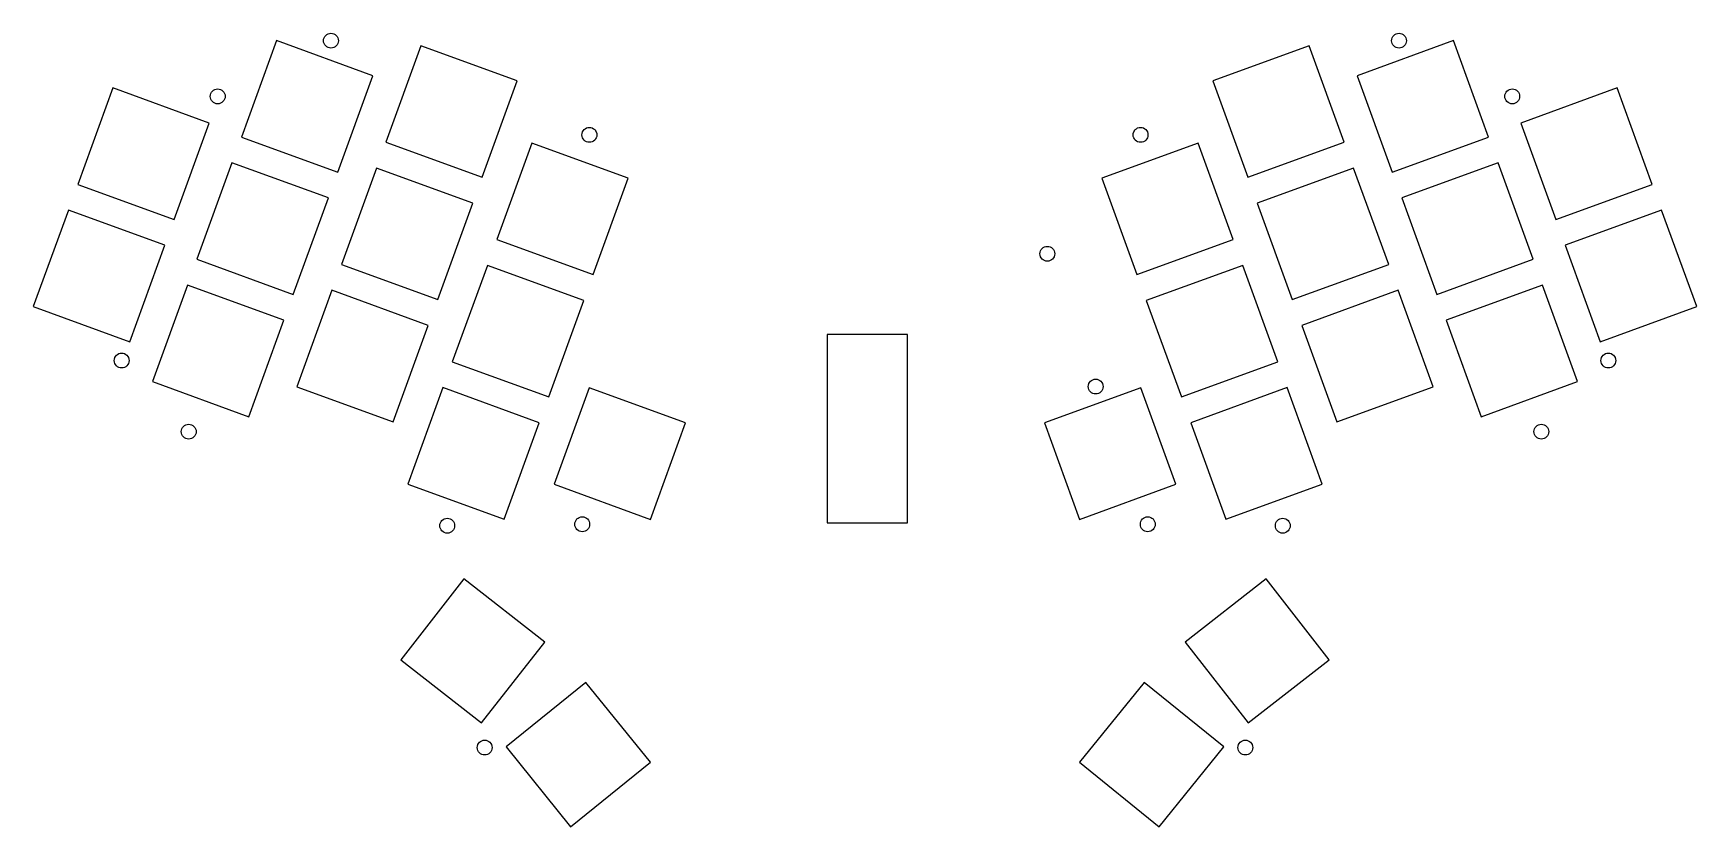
# Model space of a CAD drawing. Header units: millimetres. Extents: x 57 to 281, y -186 to -79.
import ezdxf

# ---------------------------------------------------------------- set-up
doc = ezdxf.new("R2010")
doc.units = ezdxf.units.MM

msp = doc.modelspace()

# ---------------------------------------------------------------- linework, layer by layer
for p, q in [((89.62, -80.08), (84.9, -93.05)), ((102.58, -84.8), (89.62, -80.08)), ((247.96, -80.08), (234.99, -84.8)), ((252.68, -93.05), (247.96, -80.08)), ((109.05, -80.77), (104.33, -93.74)), ((122.02, -85.49), (109.05, -80.77)), ((228.52, -80.77), (215.56, -85.49)), ((233.24, -93.74), (228.52, -80.77)), ((97.86, -97.77), (102.58, -84.8)), ((234.99, -84.8), (239.71, -97.77)), ((67.61, -86.44), (62.89, -99.41)), ((80.58, -91.16), (67.61, -86.44)), ((117.3, -98.46), (122.02, -85.49)), ((215.56, -85.49), (220.28, -98.46)), ((269.96, -86.44), (256.99, -91.16)), ((274.68, -99.41), (269.96, -86.44)), ((75.86, -104.13), (80.58, -91.16)), ((256.99, -91.16), (261.71, -104.13)), ((84.9, -93.05), (97.86, -97.77)), ((104.33, -93.74), (117.3, -98.46)), ((123.97, -93.86), (119.25, -106.83)), ((136.94, -98.58), (123.97, -93.86)), ((213.6, -93.86), (200.63, -98.58)), ((218.32, -106.83), (213.6, -93.86)), ((220.28, -98.46), (233.24, -93.74)), ((239.71, -97.77), (252.68, -93.05)), ((83.63, -96.52), (78.91, -109.49)), ((96.6, -101.24), (83.63, -96.52)), ((103.07, -97.21), (98.35, -110.18)), ((116.03, -101.93), (103.07, -97.21)), ((234.51, -97.21), (221.54, -101.93)), ((239.23, -110.18), (234.51, -97.21)), ((253.95, -96.52), (240.98, -101.24)), ((258.67, -109.49), (253.95, -96.52)), ((62.89, -99.41), (75.86, -104.13)), ((132.22, -111.55), (136.94, -98.58)), ((200.63, -98.58), (205.35, -111.55)), ((261.71, -104.13), (274.68, -99.41)), ((61.63, -102.88), (56.91, -115.85)), ((74.6, -107.6), (61.63, -102.88)), ((91.88, -114.21), (96.6, -101.24)), ((111.31, -114.9), (116.03, -101.93)), ((221.54, -101.93), (226.26, -114.9)), ((240.98, -101.24), (245.7, -114.21)), ((275.95, -102.88), (262.98, -107.6)), ((280.67, -115.85), (275.95, -102.88)), ((119.25, -106.83), (132.22, -111.55)), ((205.35, -111.55), (218.32, -106.83)), ((69.88, -120.57), (74.6, -107.6)), ((78.91, -109.49), (91.88, -114.21)), ((245.7, -114.21), (258.67, -109.49)), ((262.98, -107.6), (267.7, -120.57)), ((98.35, -110.18), (111.31, -114.9)), ((117.99, -110.31), (113.27, -123.27)), ((130.96, -115.03), (117.99, -110.31)), ((219.59, -110.31), (206.62, -115.03)), ((224.31, -123.27), (219.59, -110.31)), ((226.26, -114.9), (239.23, -110.18)), ((77.64, -112.97), (72.93, -125.94)), ((90.61, -117.69), (77.64, -112.97)), ((97.08, -113.66), (92.36, -126.63)), ((110.05, -118.38), (97.08, -113.66)), ((240.5, -113.66), (227.53, -118.38)), ((245.22, -126.63), (240.5, -113.66)), ((259.93, -112.97), (246.96, -117.69)), ((264.65, -125.94), (259.93, -112.97)), ((56.91, -115.85), (69.88, -120.57)), ((126.24, -127.99), (130.96, -115.03)), ((206.62, -115.03), (211.34, -127.99)), ((267.7, -120.57), (280.67, -115.85)), ((85.89, -130.66), (90.61, -117.69)), ((105.33, -131.35), (110.05, -118.38)), ((227.53, -118.38), (232.25, -131.35)), ((246.96, -117.69), (251.68, -130.66)), ((174.5, -119.62), (163.7, -119.62)), ((163.7, -119.62), (163.7, -144.92)), ((174.5, -144.92), (174.5, -119.62)), ((113.27, -123.27), (126.24, -127.99)), ((211.34, -127.99), (224.31, -123.27)), ((72.93, -125.94), (85.89, -130.66)), ((92.36, -126.63), (105.33, -131.35)), ((112, -126.75), (107.28, -139.72)), ((124.97, -131.47), (112, -126.75)), ((131.68, -126.78), (126.96, -139.75)), ((144.65, -131.5), (131.68, -126.78)), ((205.9, -126.78), (192.93, -131.5)), ((210.62, -139.75), (205.9, -126.78)), ((225.57, -126.75), (212.61, -131.47)), ((230.29, -139.72), (225.57, -126.75)), ((232.25, -131.35), (245.22, -126.63)), ((251.68, -130.66), (264.65, -125.94)), ((120.25, -144.44), (124.97, -131.47)), ((139.93, -144.47), (144.65, -131.5)), ((192.93, -131.5), (197.65, -144.47)), ((212.61, -131.47), (217.33, -144.44)), ((107.28, -139.72), (120.25, -144.44)), ((126.96, -139.75), (139.93, -144.47)), ((197.65, -144.47), (210.62, -139.75)), ((217.33, -144.44), (230.29, -139.72)), ((163.7, -144.92), (174.5, -144.92)), ((114.84, -152.48), (106.35, -163.35)), ((125.72, -160.98), (114.84, -152.48)), ((222.73, -152.48), (211.86, -160.98)), ((231.23, -163.35), (222.73, -152.48)), ((117.22, -171.85), (125.72, -160.98)), ((211.86, -160.98), (220.35, -171.85)), ((106.35, -163.35), (117.22, -171.85)), ((220.35, -171.85), (231.23, -163.35)), ((131.23, -166.39), (120.51, -175.08)), ((139.92, -177.12), (131.23, -166.39)), ((206.34, -166.39), (197.66, -177.12)), ((217.07, -175.08), (206.34, -166.39)), ((120.51, -175.08), (129.19, -185.8)), ((208.38, -185.8), (217.07, -175.08)), ((129.19, -185.8), (139.92, -177.12)), ((197.66, -177.12), (208.38, -185.8))]:
    msp.add_line(p, q)
for centre in [(96.95, -80.09), (240.62, -80.09), (81.72, -87.58), (255.85, -87.58), (131.72, -92.75), (205.85, -92.75), (193.32, -108.75), (68.8, -123.1), (268.78, -123.1), (199.82, -126.6), (77.82, -132.67), (259.76, -132.67), (112.59, -145.32), (130.75, -145.12), (206.83, -145.12), (224.99, -145.32), (117.63, -175.15), (219.95, -175.15)]:
    msp.add_circle(centre, 1)

doc.saveas('drawing.dxf')
